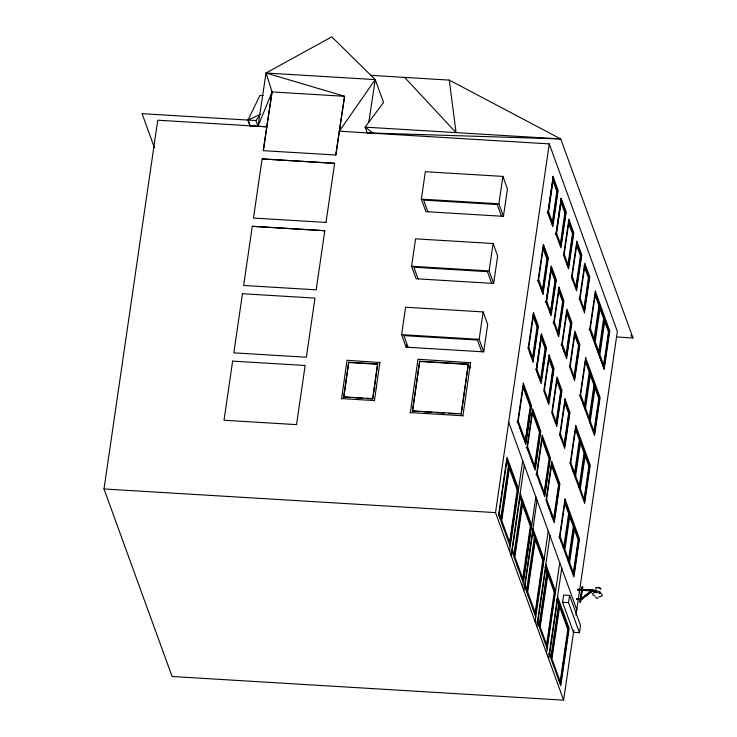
<?xml version="1.0" encoding="UTF-8"?>
<svg xmlns="http://www.w3.org/2000/svg" width="737" height="737" viewBox="0 0 737 737"><rect width="100%" height="100%" fill="white"/><g stroke="black" fill="none" stroke-linecap="round" stroke-linejoin="round"><path stroke-width="1.11" d="M592.548 590.632L592.576 590.134L577.937 589.25L577.992 590.097L596.205 591.194L591.544 590.567L580.848 598.812L580.083 602.12L582.11 587.021L582.718 587.398L582.359 589.858L596.261 590.355L592.677 590.982L580.885 599.752L592.484 590.604L580.894 599.761L592.548 590.632L593.488 590.226L596.187 590.853L577.872 589.747M548.54 658.629L561.723 568.199M576.509 599.052L576.583 598.555L580.388 598.785L580.443 599.632L576.509 599.052L580.443 599.632M576.638 599.402L576.583 598.555M577.992 590.097L577.937 589.25M580.323 599.282L580.388 598.785M581.806 590.328L581.871 589.83M573.828 630.071L563.612 700.15L172.09 676.502L104 488.972L157.755 120.205L266.785 126.801L272.064 91.885L266.048 73.009L331.761 36.85L375.244 79.605L383.553 102.48L365.11 127.133L367.192 132.881L560.728 138.943L633 337.97L616.943 337.002M252.284 226.314L243.652 285.459L316.182 289.825L324.805 230.699L252.284 226.314L324.805 230.718M326.003 222.454L334.626 163.301L262.105 158.916L253.473 218.069L326.003 222.427M263.302 150.634L266.785 126.801L250.083 125.797L247.991 120.067L259.94 95.441L263.266 95.543M341.553 398.901L347.035 360.255L379.997 362.567M350.471 397.593L343.682 396.875L348.739 362.217L377.639 363.958L372.701 398.929L367.146 398.597M343.801 397.188L348.739 362.217M372.701 398.929L377.639 363.958M374.414 400.882L379.896 362.236M376.22 388.482L376.543 386.234M401.61 334.653L405.599 307.237L483.15 311.917L487.691 324.427L483.693 351.853L406.151 347.173L401.61 334.653L479.151 339.333L483.693 351.853M411.578 266.26L415.576 238.834L493.117 243.514L497.659 256.034L493.661 283.45L416.119 278.77L411.578 266.26L489.119 270.94L493.661 283.45M421.361 199.137L425.35 171.721L502.901 176.401L507.443 188.912L503.445 216.337L425.903 211.648L421.361 199.137L498.903 203.817L503.445 216.337M406.151 347.173L406.465 344.971M410.316 412.904L417.99 359.241L470.676 362.733M419.353 411.596L412.453 410.877L419.694 361.204L468.317 364.133L461.187 414.12L468.317 364.133M412.563 411.191L419.694 361.204M462.9 416.073L470.575 362.42M469.847 368.408L470.178 366.142M479.151 339.333L483.15 311.917M489.119 270.94L493.117 243.514M498.903 203.817L502.901 176.401M563.612 700.15L495.522 512.62L549.268 143.881L339.306 131.195L335.832 155.019L263.302 150.67L272.054 91.922L344.584 96.307L335.823 155.065M499.198 513.597L507.019 459.916L509.184 465.876L501.353 519.557L499.198 513.597L498.452 513.551L500.257 518.516M500.782 518.397L508.438 465.83L506.641 460.865M501.326 518.323L501.648 516.084M501.971 513.846L502.302 511.607M502.625 509.378L502.947 507.139M503.445 503.786L503.767 501.547M504.255 498.194L504.578 495.955M504.909 493.716L505.232 491.478M505.72 488.124L506.052 485.886M506.374 483.647L506.697 481.408M507.839 473.587L508.171 471.348M509.562 466.917L501.74 520.598L510.142 543.768L517.973 490.077L509.562 466.917L508.825 466.871L517.227 490.041L509.571 542.598M542.985 294.164L548.264 258.199L543.326 244.61L538.047 280.576L543.022 294.164M552.87 226.351L547.932 212.763L553.174 176.788L558.158 190.386L552.87 226.351L547.978 212.763L553.22 176.797L552.483 176.751M523.325 383.212L531.506 405.719L525.831 444.595L517.66 422.089L523.334 383.212M528.761 347.413L533.468 315.114L537.798 327.035L533.091 359.334L528.761 347.413L528.014 347.376M548.549 211.768L553.257 179.46L557.587 191.38L552.879 223.689L548.549 211.768L547.803 211.722L548.89 214.697M518.24 421.094L523.371 385.884L530.935 406.723L525.803 441.924L518.24 421.094L517.503 421.048M532.51 358.182L537.052 326.988L533.091 316.062M542.625 247.227L546.946 259.148L542.239 291.456L542.985 291.502L547.692 259.194L543.362 247.273L538.655 279.581L542.985 291.502M552.299 222.528L556.84 191.334L552.879 180.408M533.689 352.968L534.021 350.72M534.353 348.472L534.675 346.224M535.007 343.976L535.495 340.605M535.827 338.357L536.149 336.109M536.481 333.861L536.969 330.489M543.261 287.375L543.593 285.127M543.915 282.879L544.247 280.631M544.569 278.383L545.067 275.012M545.389 272.764L545.721 270.516M546.043 268.268L546.541 264.896M552.824 221.809L553.155 219.562M553.478 217.314L553.809 215.066M554.298 211.694L554.629 209.446M554.961 207.198L555.283 204.95M555.615 202.703L556.103 199.331M556.435 197.083L556.757 194.835M533.091 362.005L538.369 326.04L533.404 312.442L528.162 348.408L533.127 362.005M509.93 543.012L510.428 539.641M510.75 537.393L511.082 535.145M511.404 532.897L511.902 529.525M512.224 527.277L512.556 525.02M513.044 521.649L513.376 519.401M513.707 517.153L514.03 514.905M514.527 511.533L514.85 509.285M515.181 507.028L515.504 504.781M515.836 502.533L516.324 499.161M516.655 496.913L516.978 494.665M525.066 441.878L530.198 406.677L523.012 386.879M509.507 551.138L522.69 460.708M526.236 436.774L526.559 434.554M527.038 431.219L527.37 428.998M527.692 426.778L528.014 424.558M528.337 422.338L528.825 419.003M529.148 416.783L529.47 414.562M541.455 334.036L536.214 370.011L541.179 383.599L546.421 347.634L541.455 334.036L536.241 370.011M551.34 266.204L546.099 302.17L551.073 315.768L556.315 279.793L551.34 266.204L546.135 302.17L545.398 302.124M536.812 369.016L541.52 336.708L545.85 348.629L541.142 380.937L536.812 369.016L536.066 368.97L540.037 379.896M556.601 233.362L561.308 201.063L565.638 212.984L560.931 245.283L556.601 233.362L555.864 233.316M511.1 555.523L524.283 465.093M526.955 447.7L532.639 408.832L540.811 431.338L535.126 470.206L526.955 447.7L526.227 447.663M512.344 549.83L520.175 496.139L522.34 502.1L514.509 555.79L512.344 549.83L511.607 549.784M513.929 554.62L521.593 502.054L519.788 497.088M515.292 548.954L515.614 546.725M515.946 544.486L516.269 542.248M516.757 538.894L517.079 536.656M517.411 534.417L517.733 532.178M518.222 528.825L518.553 526.587M519.041 523.233L519.364 520.995M519.696 518.756L520.018 516.526M521.16 508.696L521.483 506.457M540.562 379.776L545.104 348.583L541.142 337.657M550.29 313.05L555.007 280.751L551.036 269.825M560.35 244.122L564.892 212.938L560.931 202.012M522.717 503.15L514.887 556.831L523.298 579.991L531.128 526.31L522.717 503.15L521.971 503.104L530.382 526.264L522.726 578.831M540.921 380.191L541.253 377.934M541.741 374.562L542.073 372.314M542.404 370.066L542.727 367.818M543.215 364.447L543.547 362.199M543.878 359.951L544.201 357.703M544.698 354.331L545.021 352.083M551.313 308.978L551.644 306.73M551.967 304.482L552.464 301.111M552.787 298.863L553.119 296.615M553.607 293.243L553.938 290.995M554.261 288.747L554.592 286.5M560.875 243.413L561.207 241.165M561.539 238.917L562.027 235.545M562.349 233.297L562.681 231.05M563.169 227.678L563.501 225.43M563.823 223.182L564.155 220.934M564.487 218.686L564.809 216.438M555.744 280.797L551.036 313.096L546.707 301.175L551.414 268.876L555.744 280.797L555.007 280.751M559.005 289.788L563.335 301.7L558.628 334.008L554.298 322.087L559.005 289.788L558.268 289.742L562.598 301.663L557.891 333.962M534.528 466.364L539.493 432.287L532.307 412.499M535.044 465.72L535.375 463.499M535.854 460.174L536.177 457.953M536.508 455.724L536.831 453.504M537.31 450.178L537.642 447.958M537.964 445.728L538.443 442.403M538.775 440.182L539.097 437.962M540.239 432.333L535.108 467.544L527.545 446.705L532.676 411.504L540.239 432.333L539.493 432.287M548.733 358.569L552.695 369.495L547.987 401.803L548.733 401.849L553.441 369.541L549.111 357.62L544.403 389.928L548.733 401.849M567.776 266.149L572.492 233.85L568.522 222.924M549.01 397.722L549.498 394.35M549.83 392.102L550.152 389.855M550.484 387.607L550.972 384.235M551.304 381.987L551.635 379.739M551.958 377.491L552.446 374.12M558.738 331.014L559.07 328.766M559.401 326.519L559.724 324.271M560.056 322.023L560.544 318.651M560.875 316.403L561.198 314.155M561.53 311.908L562.018 308.527M568.31 265.449L568.632 263.201M568.964 260.953L569.286 258.705M569.618 256.458L570.106 253.086M570.438 250.838L570.77 248.59M571.092 246.342L571.58 242.97M571.912 240.723L572.244 238.475M573.229 233.887L568.522 266.195L564.192 254.274L568.9 221.975L573.229 233.887L572.492 233.85M523.252 578.121L523.583 575.873M524.071 572.502L524.403 570.254M524.726 567.997L525.057 565.749M525.545 562.377L525.877 560.129M526.2 557.881L526.697 554.51M527.019 552.262L527.351 550.005M527.674 547.757L528.005 545.509M528.337 543.261L528.825 539.889M529.157 537.642L529.479 535.394M529.967 532.013L530.299 529.765M522.662 587.361L535.845 496.931M523.878 590.706L537.061 500.276M572.161 276.228L576.878 243.929L581.198 255.85L576.491 288.149L572.161 276.228L571.424 276.191L573.229 281.156M532.565 532.28L534.371 537.255L526.55 590.936L527.287 590.982L535.117 537.301L532.943 531.322L525.122 585.012L527.287 590.982M527.747 586.394L528.07 584.155M528.558 580.802L528.88 578.563M529.212 576.325L529.534 574.086M530.023 570.733L530.354 568.494M530.843 565.141L531.165 562.902M531.497 560.664L531.819 558.434M532.962 550.603L533.284 548.365M533.616 546.126L533.938 543.888M543.97 493.947L549.102 458.746L541.916 438.948M544.652 492.178L544.975 489.958M545.297 487.737L545.785 484.402M546.108 482.182L546.43 479.962M546.753 477.742L547.241 474.407M547.563 472.187L547.886 469.966M548.374 466.632L548.697 464.411M549.839 458.792L544.707 493.993L537.144 473.163L542.275 437.953L549.839 458.792L549.102 458.746M556.122 422.642L560.673 391.458L556.702 380.532M565.859 355.916L570.567 323.617L566.237 311.696M575.91 286.997L580.461 255.803L576.491 244.877M556.49 423.056L556.822 420.809M557.144 418.561L557.476 416.313M557.964 412.941L558.296 410.693M558.618 408.445L558.95 406.198M559.272 403.95L559.77 400.578M560.092 398.33L560.424 396.082M566.716 352.968L567.039 350.72M567.536 347.348L567.858 345.1M568.19 342.852L568.513 340.605M569.01 337.233L569.332 334.985M569.664 332.737L569.987 330.489M576.279 287.402L576.767 284.031M577.099 281.783L577.43 279.535M577.753 277.287L578.25 273.915M578.573 271.667L578.904 269.42M579.393 266.048L579.724 263.8M580.047 261.552L580.378 259.304M561.41 391.504L556.702 423.803L552.372 411.882L557.08 379.583L561.41 391.504L560.673 391.458M571.313 323.663L566.596 355.962L562.276 344.041L566.983 311.742L571.313 323.663L570.567 323.617M556.711 426.465L561.981 390.499L557.015 376.911L551.773 412.877L556.739 426.474M566.596 358.633L571.875 322.668L566.91 309.07L561.658 345.036L566.633 358.633M565.021 398.864L559.742 434.83L564.708 448.428L569.959 412.462L564.993 398.864M560.35 433.835L565.058 401.536L569.388 413.457L564.68 445.756L560.35 433.835L559.604 433.798L561.41 438.764M584.846 265.882L589.176 277.803L584.469 310.111L580.139 298.19L584.846 265.882L584.1 265.845L588.43 277.757L583.888 308.95M534.951 614.087L542.782 560.406L534.758 538.296M535.808 611.139L536.14 608.882M536.462 606.634L536.96 603.262M537.282 601.014L537.614 598.766M538.102 595.395L538.434 593.138M538.756 590.89L539.088 588.642M539.576 585.27L539.908 583.022M540.239 580.774L540.562 578.527M540.894 576.279L541.382 572.898M541.713 570.65L542.036 568.402M542.368 566.154L542.699 563.906M543.519 560.452L535.698 614.133L527.674 592.032L535.495 538.342L543.519 560.452L542.782 560.406M535.062 621.503L548.236 531.073M536.794 626.293L550.051 535.357M564.1 444.604L568.642 413.411L564.68 402.485M573.828 377.878L578.536 345.57L574.574 334.644M553.616 518.94L558.582 484.872L551.396 465.075M564.459 445.01L564.957 441.638M565.279 439.39L565.611 437.142M565.933 434.894L566.431 431.523M566.753 429.275L567.085 427.027M567.573 423.655L567.905 421.407M568.227 419.16L568.559 416.912M574.851 373.797L575.182 371.549M575.505 369.301L575.993 365.93M576.325 363.682L576.656 361.434M577.145 358.062L577.476 355.814M577.799 353.567L578.13 351.319M584.413 308.241L584.745 305.984M585.067 303.736L585.565 300.364M585.887 298.117L586.219 295.869M586.707 292.497L587.039 290.249M587.361 288.001L587.693 285.753M554.298 517.19L554.62 514.97M554.943 512.749L555.274 510.529M555.753 507.194L556.076 504.974M556.407 502.754L556.73 500.534M557.209 497.199L557.541 494.978M557.863 492.758L558.342 489.423M579.282 345.616L574.574 377.924L570.245 366.003L574.952 333.695L579.282 345.616L578.536 345.57M559.328 484.909L554.196 520.119L546.633 499.29L551.764 464.08L559.328 484.909L558.582 484.872M574.565 380.587L579.853 344.621L574.878 331.024L569.637 366.998L574.611 380.587M584.45 312.774L589.747 276.808L584.763 263.21L579.522 299.185L584.505 312.774M545.104 567.011L546.918 572.013L539.069 625.87L539.806 625.916L547.665 572.05L545.85 567.057L537.992 620.913L539.806 625.916M540.267 621.309L540.589 619.062M541.087 615.699L541.409 613.451M541.907 610.089L542.229 607.841M544.026 595.496L544.357 593.257M544.68 591.01L545.012 588.762M545.5 585.399L545.831 583.151M546.154 580.913L546.486 578.665M548.042 573.1L540.193 626.966L547.14 646.091L554.989 592.226L548.042 573.1L547.296 573.054L554.242 592.179L546.559 644.921M564.993 499.05L579.475 538.876L573.902 576.988L559.438 537.162L565.012 499.05M585.611 357.583L600.093 397.418L594.519 435.53L580.056 395.695L585.639 357.583M595.321 291.143L589.738 329.264L604.202 369.09L609.775 330.977L595.293 291.143M570.76 462.541L575.781 428.096L580.111 440.026L575.09 474.471L570.76 462.541L570.023 462.495L571.101 465.48M547.582 640.822L547.913 638.564M548.402 635.183L548.733 632.926M549.065 630.669L549.387 628.412M549.885 625.031L550.217 622.774M550.539 620.517L550.871 618.26M551.202 616.003L551.691 612.622M552.022 610.365L552.354 608.108M552.676 605.851L553.174 602.47M553.496 600.213L553.828 597.956M546.541 653.139L559.724 562.709M564.671 502.662L568.642 513.597L563.621 548.052L562.534 545.067M574.51 473.311L579.374 439.98L575.404 429.045M584.238 406.584L589.259 372.139L585.289 361.204M594.971 294.763L598.941 305.698L593.921 340.153L592.115 335.178M569.379 513.643L564.358 548.098L560.028 536.168L565.049 501.713L569.379 513.643L568.642 513.597M590.005 372.185L584.985 406.631L580.645 394.7L585.675 360.255L590.005 372.185L589.259 372.139M599.688 305.744L594.667 340.19L590.337 328.269L595.358 293.814L599.688 305.744L598.941 305.698M579.798 487.443L575.625 475.945L580.645 441.491L584.819 452.988L579.798 487.443L579.061 487.397L584.082 452.942L580.286 442.495M585.51 408.105L590.54 373.65L594.713 385.147L589.692 419.602L585.51 408.105L584.773 408.058L585.915 411.191M600.222 307.218L595.201 341.664L599.374 353.161L604.395 318.716L600.222 307.218L599.476 307.172L603.649 318.67L598.794 352M550.99 656.685L558.655 604.119L556.868 599.199M552.179 652.134L552.51 649.896M552.833 647.666L553.165 645.428M553.653 642.074L553.975 639.836M554.307 637.597L554.629 635.358M555.772 627.528L556.094 625.298M556.582 621.936L556.914 619.706M557.236 617.468L557.559 615.229M558.056 611.876L558.379 609.637M559.392 604.165L551.571 657.846L549.784 652.936L557.605 599.245L559.392 604.165L558.655 604.119M559.77 605.206L551.949 658.896L560.737 683.098L568.559 629.416L559.77 605.206L559.033 605.16L567.822 629.37L559.991 683.052L558.849 679.901M568.328 561.014L573.349 526.568L569.176 515.071M589.112 418.441L593.967 385.101L589.793 373.604M562.58 602.276L563.639 595.026L569.59 595.385L580.507 625.437L579.448 632.696L573.497 632.337L562.58 602.276L568.531 602.636L579.448 632.696M574.086 526.614L569.065 561.06L564.892 549.562L569.913 515.117L574.086 526.614L573.349 526.568M585.344 454.416L589.637 466.254L584.616 500.699L580.314 488.861L585.344 454.416L584.598 454.37M568.531 602.636L569.59 595.385M574.261 529.065L578.167 539.825L573.146 574.28L573.883 574.326L578.904 539.871L574.611 528.042L569.59 562.488L573.883 574.326M584.036 499.539L588.891 466.208L584.985 455.448M594.483 386.529L598.785 398.367L593.764 432.812L594.501 432.859L599.522 398.413L595.229 386.575L590.208 421.03L594.501 432.859M603.446 366.381L608.467 331.926L604.561 321.166M573.994 571.341L574.482 567.978M574.814 565.74L575.302 562.377M575.634 560.129L575.956 557.891M576.288 555.643L576.776 552.28M577.099 550.042L577.43 547.803M577.753 545.555L578.084 543.316M584.561 498.838L584.892 496.6M585.215 494.352L585.547 492.113M585.869 489.875L586.357 486.512M586.689 484.264L587.011 482.026M587.343 479.778L587.831 476.415M588.163 474.177L588.485 471.938M594.777 428.759L595.109 426.52M595.432 424.272L595.92 420.91M596.251 418.671L596.574 416.423M596.906 414.185L597.394 410.822M597.716 408.584L598.048 406.336M604.303 363.442L604.791 360.08M605.114 357.832L605.446 355.593M605.768 353.355L606.256 349.992M606.588 347.744L606.91 345.506M607.242 343.267L607.73 339.895M608.062 337.657L608.384 335.418M609.204 331.972L604.183 366.418L599.89 354.589L604.911 320.134L609.204 331.972L608.467 331.926M560.848 680.104L561.345 676.732M561.668 674.484L561.999 672.227M562.322 669.979L562.653 667.731M562.985 665.483L563.473 662.112M563.805 659.864L564.127 657.616M564.459 655.359L564.947 651.987M565.279 649.739L565.601 647.491M566.099 644.12L566.421 641.872M566.753 639.624L567.075 637.367M575.966 615.367L617.357 331.41L549.268 143.881M580.083 602.12L582.11 587.021M582.598 587.048L582.359 589.858M580.544 602.147L582.129 590.005L580.885 599.752M259.617 115.589L255.914 120.546L258.005 126.294L266.048 73.009L375.244 79.605L368.813 122.176M258.005 126.267L272.064 91.885M375.244 79.605L339.306 131.186L344.584 96.271L266.048 73.009M598.343 597.725L596.896 598.453L595.653 597.256M592.474 590.125L580.977 599.163L591.673 590.917L596.261 590.355M260.64 114.226L247.991 120.067L250.322 126.469M370.545 75.34L449.294 80.103L560.728 138.943L365.11 127.133L373.346 133.259M255.914 120.546L142.066 113.673L154.466 147.787M262.105 158.943L334.626 163.328M556.84 191.334L557.587 191.38M560.535 198.345L561.272 198.391L566.209 211.98L560.921 247.945L555.984 234.357L561.226 198.391L556.03 234.357L555.293 234.311M564.892 212.938L565.638 212.984M547.241 212.717L547.978 212.763M580.461 255.803L581.198 255.85M546.946 259.148L547.692 259.194M588.43 277.757L589.176 277.803M537.347 280.53L538.084 280.576M579.393 298.144L580.139 298.19M578.821 299.139L579.568 299.185M562.598 301.663L563.335 301.7M603.649 318.67L604.395 318.716M553.561 322.041L554.298 322.087M552.99 323.036L553.727 323.082M589.02 329.218L589.766 329.264L604.22 369.09M537.052 326.988L537.798 327.035M560.958 344.999L561.705 345.045M545.104 348.583L545.85 348.629M552.695 369.495L553.441 369.541M419.804 361.517L468.428 364.447M348.85 362.53L377.749 364.281M593.967 385.101L594.713 385.147M579.337 395.658L580.074 395.705M598.785 398.367L599.522 398.413M530.198 406.677L530.935 406.723M343.682 396.875L372.59 398.616M356.026 397.925L362.696 398.33M341.443 398.588L374.304 400.56M568.642 413.411L569.388 413.457M412.453 410.877L461.076 413.807M423.876 411.872L431.79 412.352M436.313 412.619L444.227 413.098M448.75 413.374L456.664 413.853M410.205 412.591L462.799 415.76M516.932 422.043L517.669 422.089M579.374 439.98L580.111 440.026M584.082 452.942L584.819 452.988M588.891 466.208L589.637 466.254M508.438 465.83L509.184 465.876M574.888 475.899L575.625 475.945M535.836 474.112L536.573 474.158M579.577 488.815L580.314 488.861M517.227 490.041L517.973 490.077M521.593 502.054L522.34 502.1M104 488.972L495.522 512.62M530.382 526.264L531.128 526.31M532.169 528.613L532.906 528.659L544.099 559.447M558.72 537.116L559.457 537.162M534.371 537.255L535.117 537.301M578.167 539.825L578.904 539.871M511.036 550.779L511.773 550.825L523.344 582.663M546.918 572.013L547.665 572.05M582.23 587.371L582.718 587.398M578.066 589.6L592.594 590.475L592.677 590.982M554.242 592.179L554.989 592.226M576.712 598.905L580.516 599.135M536.683 621.871L537.42 621.908L547.186 648.763M567.822 629.37L568.559 629.416M548.466 653.885L549.212 653.931L560.783 685.769L569.139 628.421L557.568 596.583M593.58 590.457L596.279 590.696M404.622 77.394L456.065 132.623L449.294 80.103M630.992 335.16L633 337.97M566.338 262.179L567.416 265.154M589.95 329.218L591.037 332.194M543.289 244.601L548.227 258.199M546.329 302.124L547.407 305.109M562.617 346.98L564.413 351.945M580.996 397.639L583.52 404.604M589.858 422.061L591.811 427.432M538.277 280.53L541.52 289.466M501.473 216.217L497.226 204.536L423.637 200.095L427.875 211.768M554.519 419.786L555.606 422.762M572.188 468.465L573.994 473.43M529.461 351.346L531.985 358.302M491.69 283.33L487.443 271.658L413.853 267.209L418.1 278.89M519.769 427.294L523.169 436.673M527.176 447.709L529.065 452.914M530.207 456.037L532.096 461.242M536.785 474.158L537.918 477.281M539.806 482.495L540.94 485.619M547.784 504.449L549.673 509.654M550.806 512.786L552.695 517.991M559.65 537.116L561.456 542.082M569.24 563.519L571.193 568.9M508.705 422.19L576.795 609.72M481.712 351.733L477.475 340.052L403.885 335.611L408.123 347.284M518.553 489.082L506.982 457.244L498.627 514.592L510.197 546.439M520.138 493.477L531.709 525.315M545.813 564.385L555.569 591.231M501.381 521.612L504.053 528.982M516.821 564.155L518.737 569.425M520.644 574.685L521.796 577.845M527.314 593.036L528.457 596.196M533.044 608.826L534.187 611.986M524.551 586.007L535.744 616.805M537.614 621.871L538.71 624.875M595.183 596.049A4.947 1.962 8.3 0 1 593.829 592.788A4.947 1.962 8.3 0 1 601.576 594.013A4.947 1.962 8.3 0 1 598.914 596.638M600.121 592.907A2.57 1.023 8.3 0 1 599.549 593.165M596.067 592.76A2.57 1.023 8.3 0 1 595.643 591.387A2.57 1.023 8.3 0 1 598.766 591.378A2.57 1.023 8.3 0 1 600.277 592.741M232.634 361.112L224.011 420.247L296.532 424.623L305.155 365.497L232.634 361.121M242.455 293.713L233.832 352.857L306.352 357.224L314.985 298.098L242.455 293.731M549.074 354.958L543.805 390.923L548.77 404.512L554.012 368.546L549.047 354.948M558.968 287.117L553.69 323.082L558.664 336.68L563.906 300.705L558.932 287.117M568.863 219.304L563.575 255.269L568.559 268.867L573.801 232.892L568.817 219.304M542.239 435.291L536.564 474.158L544.744 496.664L550.41 457.788L542.229 435.281M576.841 241.257L571.543 277.223L576.527 290.82L581.769 254.855L576.785 241.257M551.727 461.408L546.043 500.285L554.233 522.791L559.899 483.914L551.709 461.408M575.744 425.424L570.171 463.536L584.653 503.371L590.208 465.25L575.726 425.424M595.828 588.034C595.441 588.098 599.844 586.532 600.83 588.688C601.088 590.982 600.056 585.528 595.828 588.034"/></g></svg>
